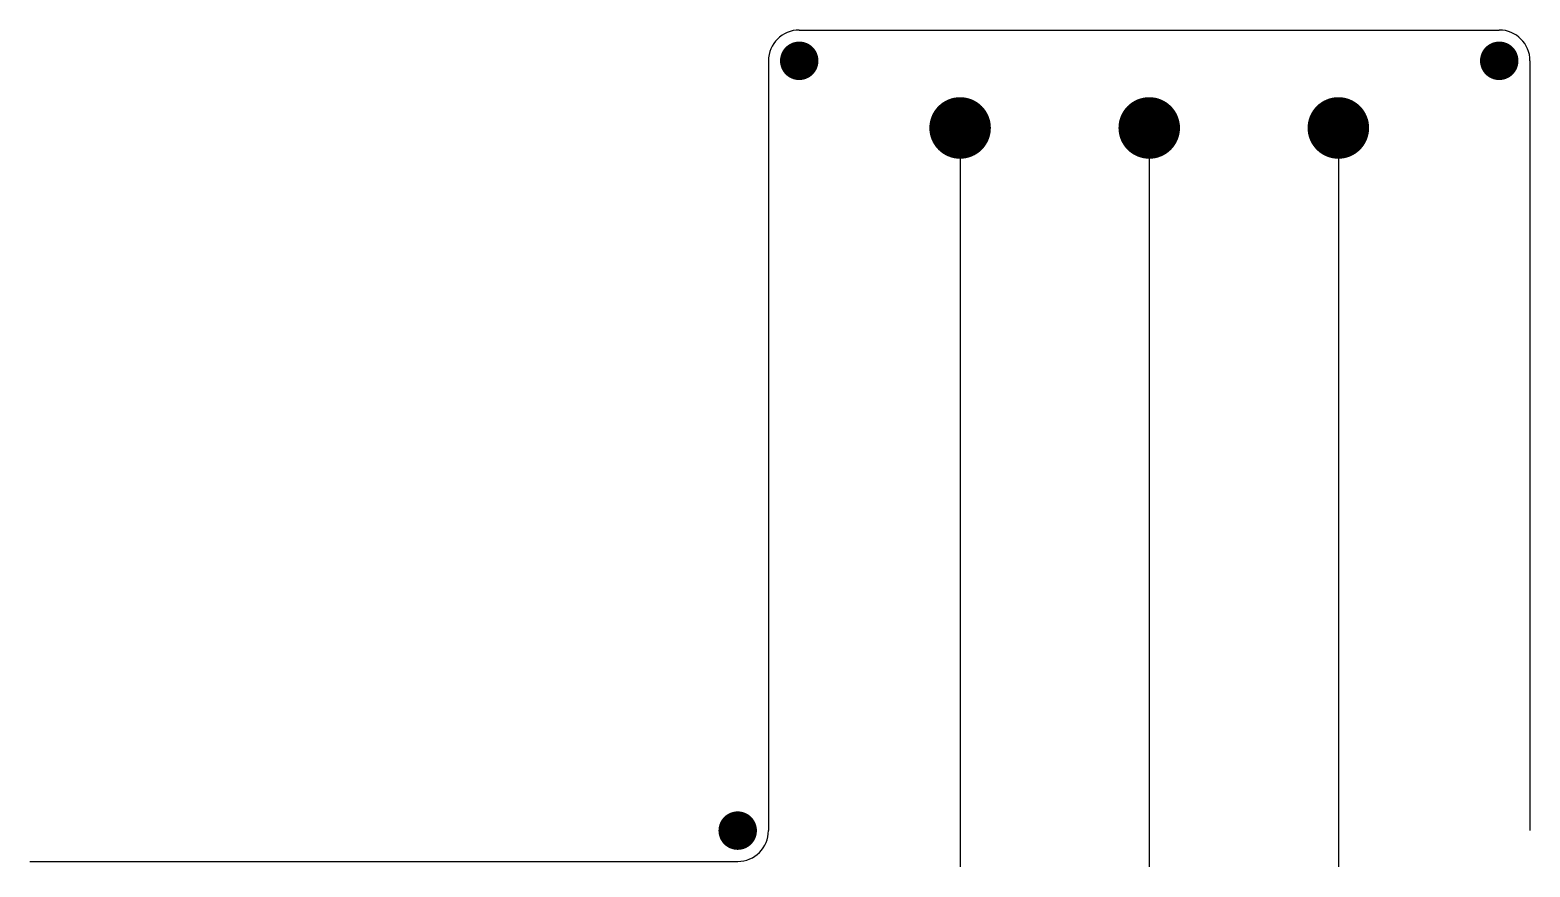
# Model space of a CAD drawing. Header units: millimetres. Extents: x -1323 to 60408, y -30584 to 1459.
# Drawn here: x 16351 to 16970, y -29834 to -29489 of the extents above; entities that cross this region are included whole.
import ezdxf

# ---------------------------------------------------------------- set-up
doc = ezdxf.new("R2010")
doc.units = ezdxf.units.MM
doc.layers.add('Foundation_Details_Reinf', color=131, linetype='Continuous')

msp = doc.modelspace()

# ---------------------------------------------------------------- linework, layer by layer
at = {"layer": 'Foundation_Details_Reinf'}
for p, q in [((16668.54365, -29489.29719), (16957.46865, -29489.29719)), ((16655.84365, -29501.99719), (16655.84365, -29819.49719)), ((16970.16865, -29501.99719), (16970.16865, -29819.49719)), ((16734.94499, -29529.69019), (16734.94499, -29834.49019)), ((16813.00615, -29529.69019), (16813.00615, -29834.49019)), ((16891.06731, -29529.69019), (16891.06731, -29834.49019)), ((16351.04365, -29832.19719), (16643.14365, -29832.19719))]:
    msp.add_line(p, q, dxfattribs=at)
for points, const_width in [([(16668.54365, -29498.02844, 1), (16668.54365, -29505.96594, 1)], 7.9375), ([(16957.46865, -29498.02844, -1), (16957.46865, -29505.96594, -1)], 7.9375), ([(16734.94499, -29523.34019, 1), (16734.94499, -29536.04019, 1)], 12.7), ([(16813.00615, -29523.34019, 1), (16813.00615, -29536.04019, 1)], 12.7), ([(16891.06731, -29523.34019, -1), (16891.06731, -29536.04019, -1)], 12.7), ([(16643.14365, -29823.46594, 1), (16643.14365, -29815.52844, 1)], 7.9375)]:
    msp.add_lwpolyline(points, format="xyb", close=True, dxfattribs=dict(at, const_width=const_width))
for centre, start, end in [((16668.54365, -29501.99719), 90, 180), ((16957.46865, -29501.99719), 0, 90), ((16643.14365, -29819.49719), 270, 0)]:
    msp.add_arc(centre, 12.7, start, end, dxfattribs=at)

doc.saveas('drawing.dxf')
